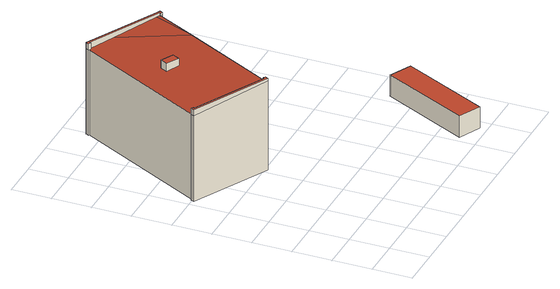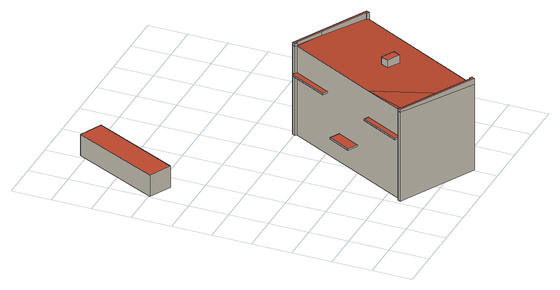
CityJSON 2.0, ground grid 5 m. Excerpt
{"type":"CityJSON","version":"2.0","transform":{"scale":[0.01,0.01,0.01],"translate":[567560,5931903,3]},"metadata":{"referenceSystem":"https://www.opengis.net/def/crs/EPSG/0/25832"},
"CityObjects":{
"building1":{"type":"Building","attributes":{"Grundfläche 2D":"206.814657","Grundhöhe NN":"3.691"},"children":["building1-1","building1-2","building1-3","building1-4","building1-5","building1-6"],"geometry":[{"type":"Solid","lod":"3","boundaries":[[[[0,1,2,3,4]],[[2,1,5]],[[6,0,7,8]],[[9,10,11]],[[12,10,12,13]],[[14,2,5,0,6,11,10,12,13,12,13,15]],[[10,15,13,12]],[[16,14,15]],[[4,3,2,17,18]],[[19,20,17]],[[20,21,4,18,17]],[[0,5,1]],[[11,6,22,23]],[[9,11,23,24]],[[10,9,24,25]],[[15,10,25,26]],[[16,15,26,27,28,29]],[[30,14,16,29,28,27,31,32]],[[31,33,34,35,17,2,14,30,32]],[[34,33,36,19,17,35]],[[19,36,37,20]],[[38,0,4,21,20,37,39]],[[40,8,7,0,38,41]],[[6,8,40,22]],[[26,25,24,23,22,40,41,38,39,37,36,33,31,27]]]],"semantics":{"surfaces":[{"type":"RoofSurface"},{"type":"WallSurface"},{"type":"GroundSurface"}],"values":[[0,0,0,0,0,0,0,0,0,0,0,0,1,1,1,1,1,1,1,1,1,1,1,1,2]]}}]},
"building1-1":{"type":"BuildingInstallation","parents":["building1"],"geometry":[{"type":"MultiSurface","lod":"3","boundaries":[[[42,43,44,45]],[[45,44,46,47]],[[42,45,47,48]],[[43,42,48,49]],[[44,43,49,46]]],"semantics":{"surfaces":[{"type":"RoofSurface"},{"type":"WallSurface"}],"values":[0,1,1,1,1]}}]},
"building1-2":{"type":"BuildingInstallation","parents":["building1"],"geometry":[{"type":"MultiSurface","lod":"3","boundaries":[[[50,51,52,53,54,55,56,57,58,59,60,61,62,63,64,65]],[[0,7,8,54,53,52]],[[8,6,66,56,55,54]],[[58,57,56,66,67,68]],[[68,5,1,3,18,69,62,61,60,59,58]],[[70,63,62,69]],[[70,17,19,65,64,63]],[[19,20,50,65]],[[20,21,4,0,52,51,50]]],"semantics":{"surfaces":[{"type":"RoofSurface"},{"type":"WallSurface"}],"values":[0,1,1,1,1,1,1,1,1]}}]},
"building1-3":{"type":"BuildingInstallation","parents":["building1"],"geometry":[{"type":"MultiSurface","lod":"3","boundaries":[[[71,72,73,74,75,76,77,78,79,80,81]],[[79,78,10,15]],[[80,79,15,16]],[[13,71,81,80,16,14]],[[72,71,13,82]],[[73,72,82,12]],[[74,73,12,83]],[[75,74,83,84]],[[9,77,76,75,84,11]],[[78,77,9,10]]],"semantics":{"surfaces":[{"type":"RoofSurface"},{"type":"WallSurface"}],"values":[0,1,1,1,1,1,1,1,1,1]}}]},
"building1-4":{"type":"BuildingInstallation","parents":["building1"],"geometry":[{"type":"MultiSurface","lod":"3","boundaries":[[[30,29,85,86,87]],[[88,32,30,87]],[[32,28,89,85,29,30]],[[89,90,86,85]],[[90,88,87,86]],[[89,28,32,88,90]]],"semantics":{"surfaces":[{"type":"RoofSurface"},{"type":"WallSurface"},{"type":"OuterCeilingSurface"}],"values":[0,1,1,1,1,2]}}]},
"building1-5":{"type":"BuildingInstallation","parents":["building1"],"geometry":[{"type":"MultiSurface","lod":"3","boundaries":[[[91,92,93,94]],[[95,96,93,92]],[[96,97,94,93]],[[97,98,91,94]],[[98,95,92,91]],[[95,98,97,96]]],"semantics":{"surfaces":[{"type":"RoofSurface"},{"type":"WallSurface"},{"type":"OuterCeilingSurface"}],"values":[0,1,1,1,1,2]}}]},
"building1-6":{"type":"BuildingInstallation","parents":["building1"],"geometry":[{"type":"MultiSurface","lod":"3","boundaries":[[[99,100,101,35]],[[35,34,102,99]],[[100,99,102,103]],[[101,100,103,104]],[[101,104,34,35]],[[103,102,34,104]]],"semantics":{"surfaces":[{"type":"RoofSurface"},{"type":"WallSurface"},{"type":"OuterCeilingSurface"}],"values":[0,1,1,1,1,2]}}]},
"building2":{"type":"Building","attributes":{"Grundfläche 2D":"37.727324","Grundhöhe NN":"5.055"},"geometry":[{"type":"Solid","lod":"3","boundaries":[[[[105,106,107,108]],[[109,110,108,107]],[[110,111,105,108]],[[111,112,106,105]],[[112,109,107,106]],[[112,111,110,109]]]],"semantics":{"surfaces":[{"type":"RoofSurface"},{"type":"WallSurface"},{"type":"GroundSurface"}],"values":[[0,1,1,1,1,2]]}}]}
},
"vertices":[
[984,4202,1212],[1308,4000,1228],[1659,3171,1261],[1876,3704,1257],[1887,3731,1257],[1307,4000,1228],[976,4154,1212],[974,4181,1212],[963,4161,1212],[111,2518,1212],[89,2475,1212],[118,2514,1212],[720,2183,1244],[1060,2026,1260],[1066,2023,1261],[1068,1971,1261],[1088,2011,1261],[1915,3666,1261],[1905,3688,1260],[1938,3654,1261],[1959,3693,1261],[1915,3717,1259],[976,4154,69],[118,2514,69],[111,2518,69],[89,2475,69],[1068,1971,69],[1088,2011,69],[1088,2011,888],[1088,2011,908],[1066,2023,908],[1066,2023,69],[1066,2023,888],[1915,3666,69],[1915,3666,888],[1915,3666,908],[1938,3654,69],[1959,3693,69],[984,4202,69],[1915,3717,69],[963,4161,69],[974,4181,69],
[1064,3149,1332],[901,3234,1332],[854,3143,1332],[1016,3058,1332],[854,3143,1228],[1016,3058,1237],[1064,3149,1237],[901,3234,1228],
[1959,3693,1294],[1915,3717,1294],[984,4202,1294],[974,4181,1294],[963,4161,1294],[976,4154,1294],[992,4146,1294],[993,4147,1294],[1000,4161,1294],[1307,4000,1294],[1308,4000,1294],[1905,3688,1294],[1914,3684,1294],[1907,3670,1294],[1915,3666,1294],[1938,3654,1294],[992,4146,1213],[993,4147,1213],[1000,4161,1213],[1914,3684,1260],[1907,3670,1260],
[1060,2026,1294],[1052,2012,1294],[720,2183,1294],[129,2487,1294],[137,2504,1294],[118,2514,1294],[111,2518,1294],[89,2475,1294],[1068,1971,1294],[1088,2011,1294],[1066,2023,1294],[1052,2012,1260],[129,2487,1213],[137,2504,1213],
[1127,1991,908],[1382,2485,908],[1321,2516,908],[1321,2516,888],[1127,1991,888],[1382,2485,888],
[1693,2927,443],[1567,2992,443],[1418,2703,443],[1544,2638,443],[1567,2992,423],[1418,2703,423],[1544,2638,423],[1693,2927,423],
[1659,3171,908],[1718,3140,908],[1976,3634,908],[1659,3171,888],[1718,3140,888],[1976,3634,888],
[3195,1095,488],[2914,1231,488],[2387,143,488],[2668,7,488],[2387,143,205],[2668,7,205],[3195,1095,205],[2914,1231,205]
]}
